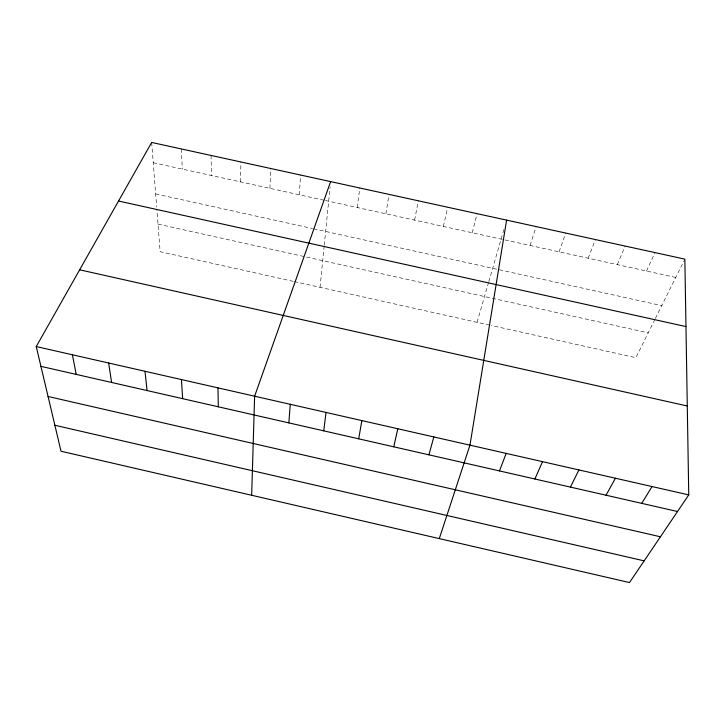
<?xml version="1.0" encoding="UTF-8"?>
<svg xmlns="http://www.w3.org/2000/svg" width="725" height="725" viewBox="0 0 725 725"><rect width="100%" height="100%" fill="white"/><g stroke="black" fill="none" stroke-linecap="round" stroke-linejoin="round"><path stroke-width="0.54" stroke-dasharray="3.62 2.72" d="M240.664 181.912L240.854 161.965M269.936 188.337L270.706 168.499M299.262 194.78L300.639 175.042M320.033 287.317L324.147 246.273M324.256 245.213L330.083 187.059M357.253 207.513L359.799 187.993M385.899 213.802L389.035 194.391M414.609 220.11L418.334 200.807M443.383 226.427L447.688 207.232M472.22 232.761L477.113 213.667M477.05 322.308L488.514 282.65M488.813 281.617L503.857 229.608M530.066 245.458L536.147 226.59M559.075 251.829L565.763 233.069M588.156 258.218L595.442 239.567M617.292 264.616L625.177 246.074M646.492 271.023L654.983 252.599M654.874 319.453L635.879 357.697L491.314 325.48M655.364 318.465L684.373 260.094M153.238 162.717L324.302 200.281M325.398 200.517L675.754 277.448M155.657 193.919L312.493 228.538M313.59 228.783L661.753 305.624M157.996 224.116L648.222 332.857M293.253 281.354L160.134 251.693L156.845 209.253M294.323 281.59L490.218 325.235M151.661 142.444L156.672 207.06M181.332 148.933L182.319 169.097M211.057 155.44L211.455 175.495"/><path stroke-width="1.09" d="M251.657 495.275L254.62 396.203L330.627 181.613M288.849 422.883L290.272 404.305M323.731 430.84L326.023 412.434M506.603 220.119L469.963 445.159L439.278 538.612M358.703 438.815L361.866 420.582M393.766 446.808L397.808 428.756M428.91 454.829L433.84 436.948M499.489 470.924L506.186 453.397M534.905 478.998L542.508 461.653M570.421 487.1L578.922 469.927M606.028 495.22L615.434 478.228M36.25 346.559L151.661 142.444L684.853 259.133L688.75 494.903L629.499 582.556L61.018 451.231L36.25 346.559L688.75 494.903M641.725 503.358L652.047 486.557M118.538 201.024L685.968 326.585M79.65 269.8L687.282 406M40.935 366.352L677.522 511.524M48.068 396.493L660.439 536.781M54.873 425.267L644.162 560.869M72.4 354.779L76.225 374.399M108.65 363.017L111.605 382.465M144.991 371.282L147.075 390.558M181.44 379.565L182.646 398.668M217.98 387.875L218.307 406.798"/></g></svg>
